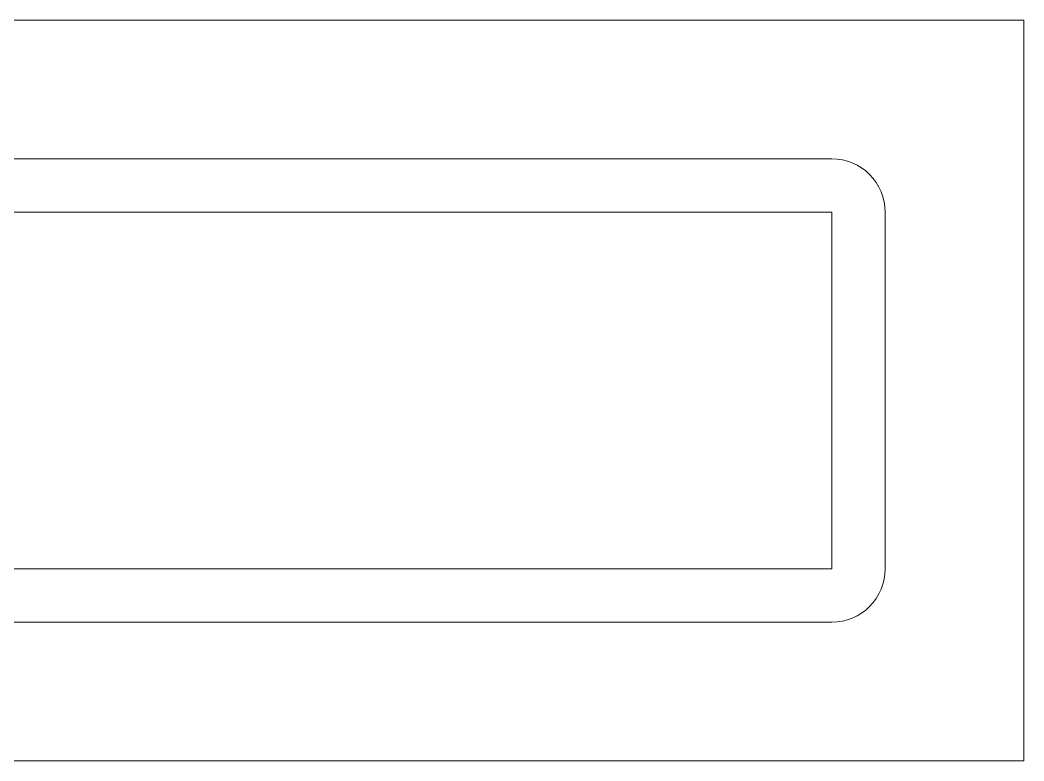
# Model space of a CAD drawing. Header units: millimetres. Extents: x 1134 to 2451, y -9 to 375.
# Drawn here: x 2197.175 to 2201.88, y 274.644 to 278.114 of the extents above; entities that cross this region are included whole.
import ezdxf
from ezdxf.lldxf.tags import DXFTag

# ---------------------------------------------------------------- set-up
doc = ezdxf.new("R2010")
doc.units = ezdxf.units.MM
doc.layers.get('0').update_dxf_attribs({"lineweight": 5})
doc.layers.add('COF', color=110, linetype='Continuous', lineweight=5)
tags = doc.linetypes.add('CENTER', pattern=[0.6, 0.375, -0.075, 0.075, -0.075]).pattern_tags.tags
tags[10:11] = [DXFTag(74, 4), DXFTag(75, 0), DXFTag(340, '0'), DXFTag(46, 1.0), DXFTag(50, 0.0), DXFTag(44, 0.0), DXFTag(45, 0.0)]
tags[8:9] = [DXFTag(74, 4), DXFTag(75, 0), DXFTag(340, '0'), DXFTag(46, 1.0), DXFTag(50, 0.0), DXFTag(44, 0.0), DXFTag(45, 0.0)]
tags[6:7] = [DXFTag(74, 4), DXFTag(75, 0), DXFTag(340, '0'), DXFTag(46, 1.0), DXFTag(50, 0.0), DXFTag(44, 0.0), DXFTag(45, 0.0)]
tags[4:5] = [DXFTag(74, 4), DXFTag(75, 0), DXFTag(340, '0'), DXFTag(46, 1.0), DXFTag(50, 0.0), DXFTag(44, 0.0), DXFTag(45, 0.0)]

# ---------------------------------------------------------------- blocks, each defined once
blk = doc.blocks.new('R213NRK-001-COF-V01-A')
blk.add_lwpolyline([(1629.3617, 263.8305), (1638.8017, 263.8305), (1638.8017, 260.3605), (1629.3617, 260.3605)], close=True)
at = {"color": 95}
blk.add_lwpolyline([(1638.1517, 262.9305), (1638.1517, 261.2605, -0.414214), (1637.9017, 261.0105), (1630.2617, 261.0105, -0.414214), (1630.0117, 261.2605), (1630.0117, 262.9305, -0.414214), (1630.2617, 263.1805), (1637.9017, 263.1805, -0.414214)], format="xyb", close=True, dxfattribs=at)
at = {"color": 1, "linetype": 'CENTER', "lineweight": 5}
blk.add_lwpolyline([(1630.2617, 262.9305), (1637.9017, 262.9305), (1637.9017, 261.2605), (1630.2617, 261.2605)], close=True, dxfattribs=at)

msp = doc.modelspace()

# ---------------------------------------------------------------- block references
at = {"layer": 'COF', "lineweight": 5}
msp.add_blockref('R213NRK-001-COF-V01-A', (563.0779, 14.2835), dxfattribs=at)

doc.saveas('drawing.dxf')
